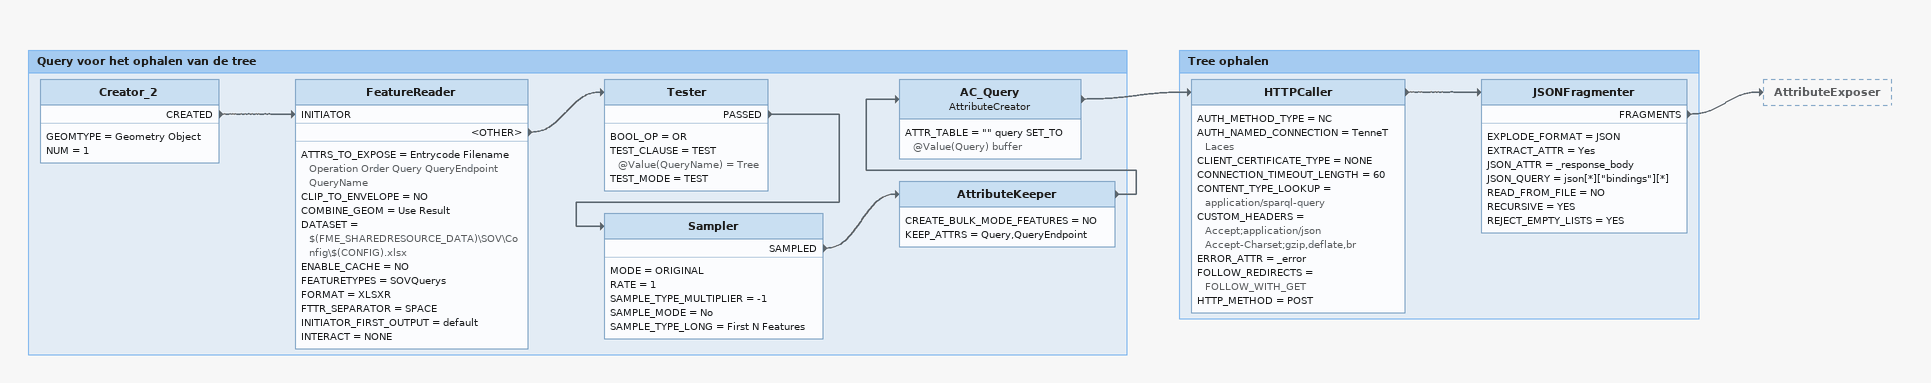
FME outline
Bookmark: Query voor het ophalen van de tree
Creator_2
    GEOMTYPE = Geometry Object
    NUM = 1
    CREATED -> FeatureReader [INITIATOR]
FeatureReader
    ATTRS_TO_EXPOSE = Entrycode Filename Operation Order Query QueryEndpoint QueryName
    CLIP_TO_ENVELOPE = NO
    COMBINE_GEOM = Use Result
    DATASET = $(FME_SHAREDRESOURCE_DATA)\SOV\Config\$(CONFIG).xlsx
    ENABLE_CACHE = NO
    FEATURETYPES = SOVQuerys
    FORMAT = XLSXR
    FTTR_SEPARATOR = SPACE
    INITIATOR_FIRST_OUTPUT = default
    INTERACT = NONE
    <OTHER> -> Tester
Tester
    BOOL_OP = OR
    TEST_CLAUSE = TEST @Value(QueryName) = Tree
    TEST_MODE = TEST
    PASSED -> Sampler
Sampler
    MODE = ORIGINAL
    RATE = 1
    SAMPLE_TYPE_MULTIPLIER = -1
    SAMPLE_MODE = No
    SAMPLE_TYPE_LONG = First N Features
    SAMPLED -> AttributeKeeper
AttributeKeeper
    CREATE_BULK_MODE_FEATURES = NO
    KEEP_ATTRS = Query,QueryEndpoint
    -> AC_Query
AC_Query: AttributeCreator
    ATTR_TABLE = "" query SET_TO @Value(Query) buffer
    -> HTTPCaller

Bookmark: Tree ophalen
HTTPCaller
    AUTH_METHOD_TYPE = NC
    AUTH_NAMED_CONNECTION = TenneT Laces
    CLIENT_CERTIFICATE_TYPE = NONE
    CONNECTION_TIMEOUT_LENGTH = 60
    CONTENT_TYPE_LOOKUP = application/sparql-query
    CUSTOM_HEADERS = Accept;application/json Accept-Charset;gzip,deflate,br
    ERROR_ATTR = _error
    FOLLOW_REDIRECTS = FOLLOW_WITH_GET
    HTTP_METHOD = POST
    -> JSONFragmenter
JSONFragmenter
    EXPLODE_FORMAT = JSON
    EXTRACT_ATTR = Yes
    JSON_ATTR = _response_body
    JSON_QUERY = json[*]["bindings"][*]
    READ_FROM_FILE = NO
    RECURSIVE = YES
    REJECT_EMPTY_LISTS = YES
    FRAGMENTS -> AttributeExposer
